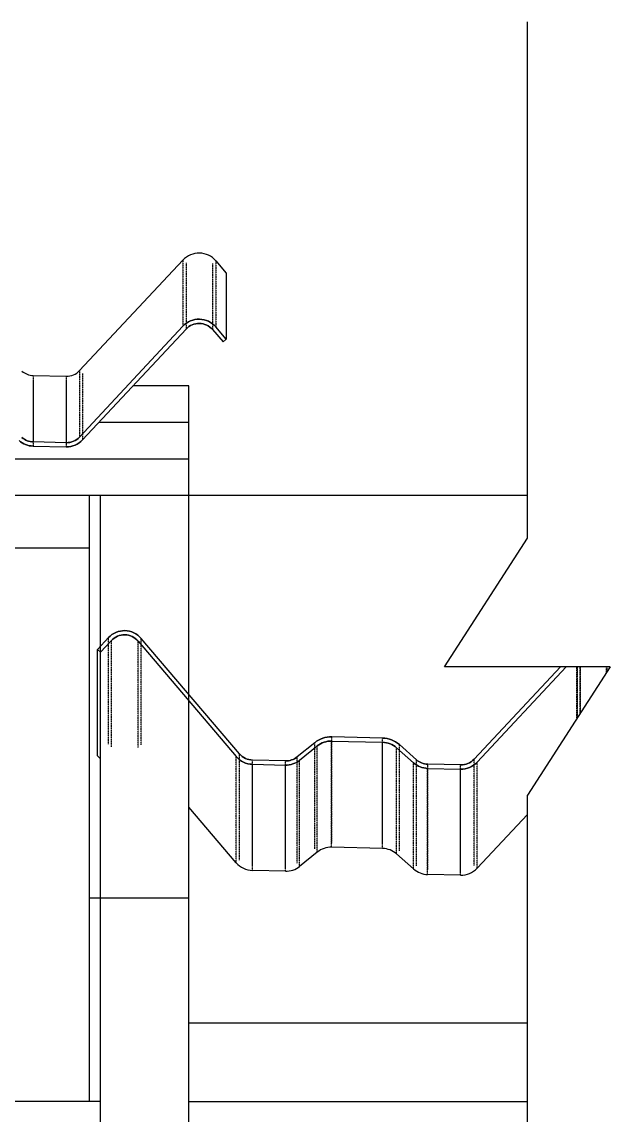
# Model space of a CAD drawing. Header units: millimetres. Extents: x -312439 to 477422, y -331570 to 212570.
# Drawn here: x 352249 to 353376, y 187743 to 189836 of the extents above; entities that cross this region are included whole.
import ezdxf

# ---------------------------------------------------------------- set-up
doc = ezdxf.new("R2010")
doc.units = ezdxf.units.MM
doc.linetypes.add('DASHED', pattern=[0.75, 0.5, -0.25])

msp = doc.modelspace()

# ---------------------------------------------------------------- linework, layer by layer
at = {"color": 2}
for p, q in [((353216.986, 188847.511, 0), (353216.986, 189836.25, 0)), ((353058.412, 188601.345, 0), (353216.986, 188847.511, 0)), ((353375.56, 188601.345, 0), (353058.412, 188601.345, 0)), ((353375.56, 188601.345, 0), (353216.986, 188355.18, 0)), ((353216.986, 187366.441, 0), (353216.986, 188355.18, 0))]:
    msp.add_line(p, q, dxfattribs=at)
at = {"color": 1, "linetype": 'Continuous', "extrusion": (0, 1, 0)}
for p, q in [((352359.167, 189168.449, 0), (352557.268, 189380.143, 0)), ((352620.142, 189378.697, 0), (352640.235, 189355.14, 0)), ((352640.235, 189355.14, 0), (352640.235, 189228.465, 0)), ((352557.268, 189253.539, 0), (352359.167, 189041.237, 0)), ((352640.235, 189228.465, 0), (352620.142, 189252.09, 0)), ((352365.012, 189035.767, 0), (352563.113, 189248.07, 0)), ((352614.052, 189246.895, 0), (352634.144, 189223.27, 0)), ((352634.144, 189223.27, 0), (352640.235, 189228.465, 0)), ((352270.508, 189159.089, 0), (352333.434, 189157.642, 0)), ((352568.512, 189138.975, 0), (352461.317, 189138.975, 0)), ((352568.512, 184797.744, 0), (352568.512, 189138.975, 0)), ((352568.512, 189068.975, 0), (352395.999, 189068.975, 0)), ((352270.323, 189023.84, 0), (352333.308, 189022.388, 0)), ((352333.434, 189030.398, 0), (352270.508, 189031.849, 0)), ((352568.512, 188998.975, 0), (350657.324, 188998.975, 0)), ((353216.986, 188928.975, 0), (350647.399, 188928.975, 0)), ((352378.512, 187768.975, 0), (352378.512, 188928.975, 0)), ((352398.512, 188928.975, 0), (352398.512, 184590.106, 0)), ((350647.399, 188828.975, 0), (352378.512, 188828.975, 0)), ((352414.453, 188657.135, 0), (352393.296, 188634.471, 0)), ((352399.141, 188629.004, 0), (352420.298, 188651.667, 0)), ((352665.461, 188434.574, 0), (352477.327, 188655.686, 0)), ((352393.296, 188430.747, 0), (352393.296, 188634.471, 0)), ((352393.296, 188634.471, 0), (352399.141, 188629.004, 0)), ((353280.161, 188601.345, 0), (353114.809, 188424.217, 0)), ((353120.654, 188418.75, 0), (353291.11, 188601.345, 0)), ((352809.602, 188455.938, 0), (352775.805, 188428.673, 0)), ((352842.036, 188459.03, 0), (352939.545, 188456.783, 0)), ((352939.729, 188464.789, 0), (352842.22, 188467.036, 0)), ((352780.825, 188422.438, 0), (352814.622, 188449.703, 0)), ((352966.502, 188446.202, 0), (352999.009, 188417.409, 0)), ((353004.31, 188423.407, 0), (352971.803, 188452.199, 0)), ((352398.512, 188425.877, 0), (352393.296, 188430.747, 0)), ((352690.426, 188414.562, 0), (352753.41, 188413.111, 0)), ((352753.595, 188421.116, 0), (352690.668, 188422.567, 0)), ((353089.077, 188413.384, 0), (353026.15, 188414.834, 0)), ((353025.966, 188406.829, 0), (353088.95, 188405.377, 0)), ((352659.371, 188226.066, 0), (352568.512, 188332.638, 0)), ((353216.986, 188318.442, 0), (353120.654, 188215.455, 0)), ((352939.545, 188253.412, 0), (352842.036, 188255.655, 0)), ((352814.622, 188246.346, 0), (352780.825, 188219.136, 0)), ((352999.009, 188214.117, 0), (352966.502, 188242.852, 0)), ((352753.41, 188209.827, 0), (352690.426, 188211.276, 0)), ((353088.95, 188202.109, 0), (353025.966, 188203.557, 0)), ((352378.512, 188158.975, 0), (352568.512, 188158.975, 0)), ((353216.986, 187918.975, 0), (352568.512, 187918.975, 0)), ((352398.512, 187768.975, 0), (352008.512, 187768.975, 0)), ((352568.512, 187768.975, 0), (353216.986, 187768.975, 0))]:
    msp.add_line(p, q, dxfattribs=at)
at = {"color": 1, "linetype": 'DASHED', "extrusion": (0, 1, 0)}
for p, q in [((352557.268, 189380.143, 0), (352557.268, 189253.539, 0)), ((352620.142, 189378.697, 0), (352620.142, 189252.09, 0)), ((352563.113, 189374.689, 0), (352563.113, 189248.07, 0)), ((352614.052, 189373.518, 0), (352614.052, 189246.895, 0)), ((352359.167, 189168.449, 0), (352359.167, 189041.237, 0)), ((352270.323, 189151.103, 0), (352270.323, 189023.84, 0)), ((352270.508, 189159.089, 0), (352270.508, 189031.849, 0)), ((352333.308, 189149.655, 0), (352333.308, 189022.388, 0)), ((352333.434, 189157.642, 0), (352333.434, 189030.398, 0)), ((352365.012, 189162.995, 0), (352365.012, 189035.767, 0)), ((352414.453, 188453.365, 0), (352414.453, 188657.135, 0)), ((352420.298, 188447.908, 0), (352420.298, 188651.667, 0)), ((352471.237, 188446.737, 0), (352471.237, 188650.493, 0)), ((352477.327, 188451.919, 0), (352477.327, 188655.686, 0)), ((353312.022, 188502.712, 0), (353312.022, 188601.345, 0)), ((353312.91, 188504.09, 0), (353312.91, 188601.345, 0)), ((353317.867, 188511.786, 0), (353317.867, 188601.345, 0)), ((353318.755, 188513.164, 0), (353318.755, 188601.345, 0)), ((353368.806, 188590.862, 0), (353368.806, 188601.345, 0)), ((353369.694, 188592.24, 0), (353369.694, 188601.345, 0)), ((353374.897, 188600.316, 0), (353374.897, 188601.345, 0)), ((352809.602, 188252.569, 0), (352809.602, 188455.938, 0)), ((352842.036, 188255.655, 0), (352842.036, 188459.03, 0)), ((352842.22, 188263.645, 0), (352842.22, 188467.036, 0)), ((352939.545, 188253.412, 0), (352939.545, 188456.783, 0)), ((352939.729, 188261.402, 0), (352939.729, 188464.789, 0)), ((352814.622, 188246.346, 0), (352814.622, 188449.703, 0)), ((352966.502, 188242.852, 0), (352966.502, 188446.202, 0)), ((352971.803, 188248.838, 0), (352971.803, 188452.199, 0)), ((352659.371, 188226.066, 0), (352659.371, 188429.382, 0)), ((352665.461, 188231.248, 0), (352665.461, 188434.574, 0)), ((352690.426, 188211.276, 0), (352690.426, 188414.562, 0)), ((352690.668, 188219.264, 0), (352690.668, 188422.567, 0)), ((352753.595, 188217.817, 0), (352753.595, 188421.116, 0)), ((352775.805, 188225.359, 0), (352775.805, 188428.673, 0)), ((352780.825, 188219.136, 0), (352780.825, 188422.438, 0)), ((352999.009, 188214.117, 0), (352999.009, 188417.409, 0)), ((353004.31, 188220.102, 0), (353004.31, 188423.407, 0)), ((353026.15, 188211.547, 0), (353026.15, 188414.834, 0)), ((353114.809, 188220.912, 0), (353114.809, 188424.217, 0)), ((353120.654, 188215.455, 0), (353120.654, 188418.75, 0)), ((352753.41, 188209.827, 0), (352753.41, 188413.111, 0)), ((353025.966, 188203.557, 0), (353025.966, 188406.829, 0)), ((353088.95, 188202.109, 0), (353088.95, 188405.377, 0)), ((353089.077, 188210.1, 0), (353089.077, 188413.384, 0))]:
    msp.add_line(p, q, dxfattribs=at)
at = {"color": 1, "linetype": 'Continuous', "extrusion": (-2.17548e-18, 3.73406e-32, -1)}
msp.add_line((352471.237, 188650.493, 0), (352659.371, 188429.382, 0), dxfattribs=at)
at = {"color": 1, "linetype": 'Continuous'}
for centre, major_axis, ratio, start_param, end_param in [((352588.059, 189351.411, 0), (42.143, 0), 0.99856422, 0.70548213, 2.3900682), ((352588.059, 189224.725, 0), (0, 42.203), 0.99856422, 5.41787111, 7.10245718), ((352588.059, 189224.725, 0), (0, 34.192), 0.99856422, 5.41787111, 7.10245718), ((352334.22, 189191.727, 0), (34.143, 0), 0.99856422, 4.68936782, 5.53166085), ((352271.294, 189193.174, 0), (34.143, 0), 0.99856422, 3.9880126, 4.68936782), ((352271.293, 189066.032, 0), (0, -42.203), 0.99856422, 5.55880829, 6.26016478), ((352271.294, 189066.032, 0), (0, -34.192), 0.99856422, 5.55880892, 6.26016414), ((352334.22, 189064.581, 0), (0, -42.203), 0.99856422, 6.26153992, 7.10245718), ((352334.22, 189064.581, 0), (0, -34.192), 0.99856422, 6.26016414, 7.10245718), ((352445.244, 188628.333, 0), (0, 42.185), 0.99900413, 5.41787111, 7.10245718), ((352445.244, 188628.333, 0), (0, 34.177), 0.99900413, 5.41787111, 7.10245718), ((352841.066, 188416.857, 0), (0, 50.193), 0.99900413, 6.26016414, 6.96151936), ((352841.066, 188416.857, 0), (0, 42.185), 0.99900413, 6.26016414, 6.96151936), ((352938.575, 188414.609, 0), (0, 42.185), 0.99900413, 5.55880892, 6.26016414), ((352938.575, 188414.609, 0), (0, 50.193), 0.99900413, 5.55880892, 6.26016414), ((352691.454, 188456.734, 0), (0, -42.185), 0.99900413, 5.41787111, 6.25878837), ((352691.454, 188456.734, 0), (0, -34.177), 0.99900413, 5.41787111, 6.26016414), ((352754.381, 188455.284, 0), (0, -42.185), 0.99900413, 6.26016351, 6.96152), ((352754.381, 188455.284, 0), (0, -34.177), 0.99900413, 6.26016414, 6.96151936), ((353026.936, 188449.002, 0), (0, -42.185), 0.99900413, 5.55880829, 6.26016478), ((353026.936, 188449.002, 0), (0, -34.177), 0.99900413, 5.55880892, 6.26016414), ((353089.863, 188447.552, 0), (0, -42.185), 0.99900413, 6.26153992, 7.10245718), ((353089.863, 188447.552, 0), (0, -34.177), 0.99900413, 6.26016414, 7.10245718), ((352841.066, 188213.566, 0), (-42.143, 0), 0.99900413, 4.68936782, 5.39072304), ((352938.575, 188211.323, 0), (-42.143, 0), 0.99900413, 3.9880126, 4.68936782), ((352691.454, 188253.364, 0), (-42.143, 0), 0.99900413, 0.70548213, 1.54639939), ((352754.381, 188251.916, 0), (-42.143, 0), 0.99900413, 1.54777453, 2.24913102), ((353026.936, 188245.647, 0), (-42.143, 0), 0.99900413, 0.84641931, 1.5477758), ((353089.863, 188244.199, 0), (-42.143, 0), 0.99900413, 1.54915094, 2.3900682)]:
    msp.add_ellipse(centre, major_axis=major_axis, ratio=ratio, start_param=start_param, end_param=end_param, dxfattribs=at)
at = {"color": 1, "linetype": 'Continuous', "extrusion": (-1.30555e-49, 1.18444e-34, -1)}
msp.add_ellipse((352588.059, 189224.725, 0), major_axis=(0, 42.203), ratio=0.99856422, start_param=5.46391343, end_param=7.14849951, dxfattribs=at)
at = {"color": 1, "linetype": 'Continuous', "extrusion": (3.19156e-49, -1.2815e-34, -1)}
msp.add_ellipse((352588.059, 189224.725, 0), major_axis=(0, 34.192), ratio=0.99856422, start_param=-0.81927187, end_param=0.8653142, dxfattribs=at)
at = {"color": 1, "linetype": 'Continuous', "extrusion": (-2.9386e-48, 1.8134e-34, -1)}
msp.add_ellipse((352271.293, 189066.032, 0), major_axis=(0, -42.203), ratio=0.99856422, start_param=6.30620584, end_param=7.00756232, dxfattribs=at)
at = {"color": 1, "linetype": 'Continuous', "extrusion": (-2.46519e-32, -2.35189e-34, -1)}
msp.add_ellipse((352271.294, 189066.032, 0), major_axis=(0, -34.192), ratio=0.99856422, start_param=0.02302116, end_param=0.72437638, dxfattribs=at)
at = {"color": 1, "linetype": 'Continuous', "extrusion": (1.24517e-50, 5.47835e-36, -1)}
msp.add_ellipse((352334.22, 189064.581, 0), major_axis=(0, -42.203), ratio=0.99856422, start_param=5.46391343, end_param=6.3048307, dxfattribs=at)
at = {"color": 1, "linetype": 'Continuous', "extrusion": (-6.25671e-50, 3.94854e-36, -1)}
msp.add_ellipse((352334.22, 189064.581, 0), major_axis=(0, -34.192), ratio=0.99856422, start_param=-0.81927187, end_param=0.02302116, dxfattribs=at)
at = {"color": 1, "linetype": 'Continuous', "extrusion": (-2.46519e-32, 1.3412e-34, -1)}
msp.add_ellipse((352445.244, 188628.333, 0), major_axis=(0, 42.185), ratio=0.99900413, start_param=5.46391343, end_param=7.14849951, dxfattribs=at)
at = {"color": 1, "linetype": 'Continuous', "extrusion": (1.15139e-49, 7.55735e-35, -1)}
msp.add_ellipse((352445.244, 188628.333, 0), major_axis=(0, 34.177), ratio=0.99900413, start_param=-0.81927187, end_param=0.8653142, dxfattribs=at)
at = {"color": 1, "linetype": 'Continuous', "extrusion": (3.47573e-48, 9.86043e-35, -1)}
msp.add_ellipse((352841.066, 188416.857, 0), major_axis=(0, 50.193), ratio=0.99900413, start_param=5.60485125, end_param=6.30620647, dxfattribs=at)
at = {"color": 1, "linetype": 'Continuous', "extrusion": (-2.08445e-48, 5.77609e-35, -1)}
msp.add_ellipse((352841.066, 188416.857, 0), major_axis=(0, 42.185), ratio=0.99900413, start_param=-0.67833406, end_param=0.02302116, dxfattribs=at)
at = {"color": 1, "linetype": 'Continuous', "extrusion": (-8.28024e-49, -1.78114e-35, -1)}
msp.add_ellipse((352938.575, 188414.609, 0), major_axis=(0, 42.185), ratio=0.99900413, start_param=0.02302116, end_param=0.72437638, dxfattribs=at)
at = {"color": 1, "linetype": 'Continuous', "extrusion": (2.46519e-32, 6.27609e-35, -1)}
msp.add_ellipse((352938.575, 188414.609, 0), major_axis=(0, 50.193), ratio=0.99900413, start_param=6.30620647, end_param=7.00756169, dxfattribs=at)
at = {"color": 1, "linetype": 'Continuous', "extrusion": (-3.98367e-49, -8.47702e-36, -1)}
msp.add_ellipse((352691.454, 188456.734, 0), major_axis=(0, -42.185), ratio=0.99900413, start_param=6.30758224, end_param=7.14849951, dxfattribs=at)
at = {"color": 1, "linetype": 'Continuous', "extrusion": (7.38499e-50, 1.51155e-35, -1)}
msp.add_ellipse((352691.454, 188456.734, 0), major_axis=(0, -34.177), ratio=0.99900413, start_param=0.02302116, end_param=0.8653142, dxfattribs=at)
at = {"color": 1, "linetype": 'Continuous', "extrusion": (-1.77494e-48, 5.26229e-35, -1)}
msp.add_ellipse((352754.381, 188455.284, 0), major_axis=(0, -42.185), ratio=0.99900413, start_param=5.60485062, end_param=6.3062071, dxfattribs=at)
at = {"color": 1, "linetype": 'Continuous', "extrusion": (-2.93916e-49, 4.12764e-35, -1)}
msp.add_ellipse((352754.381, 188455.284, 0), major_axis=(0, -34.177), ratio=0.99900413, start_param=-0.67833406, end_param=0.02302116, dxfattribs=at)
at = {"color": 1, "linetype": 'Continuous', "extrusion": (4.61274e-49, -6.88946e-35, -1)}
msp.add_ellipse((353026.936, 188449.002, 0), major_axis=(0, -42.185), ratio=0.99900413, start_param=6.30620584, end_param=7.00756232, dxfattribs=at)
at = {"color": 1, "linetype": 'Continuous', "extrusion": (-1.04335e-48, -2.8433e-35, -1)}
msp.add_ellipse((353026.936, 188449.002, 0), major_axis=(0, -34.177), ratio=0.99900413, start_param=0.02302116, end_param=0.72437638, dxfattribs=at)
at = {"color": 1, "linetype": 'Continuous', "extrusion": (-1.31619e-49, -1.25027e-35, -1)}
msp.add_ellipse((353089.863, 188447.552, 0), major_axis=(0, -42.185), ratio=0.99900413, start_param=5.46391343, end_param=6.3048307, dxfattribs=at)
at = {"color": 1, "linetype": 'Continuous', "extrusion": (-3.42369e-50, 4.33361e-36, -1)}
msp.add_ellipse((353089.863, 188447.552, 0), major_axis=(0, -34.177), ratio=0.99900413, start_param=-0.81927187, end_param=0.02302116, dxfattribs=at)

doc.saveas('drawing.dxf')
